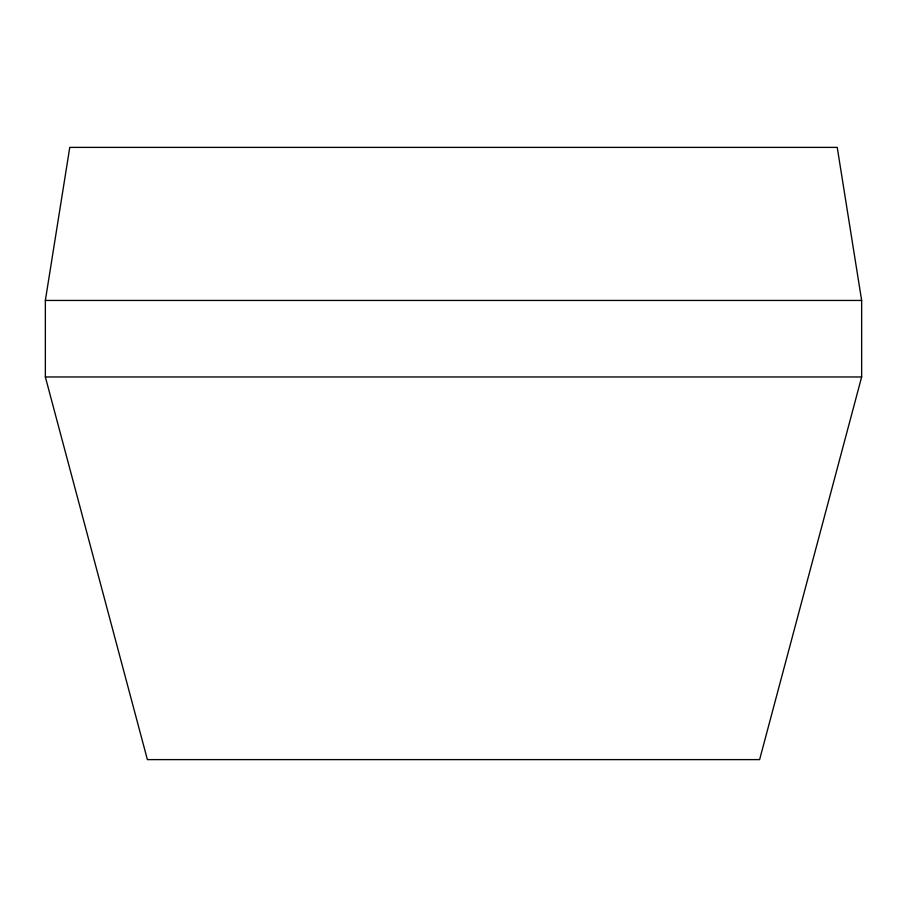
<?xml version="1.0" encoding="UTF-8"?>
<svg xmlns="http://www.w3.org/2000/svg" width="907" height="907" viewBox="0 0 907 907"><rect width="100%" height="100%" fill="white"/><g stroke="black" fill="none" stroke-linecap="round" stroke-linejoin="round"><path stroke-width="1.36" d="M45.35 300.444L69.771 147.388L837.229 147.388L861.65 300.444L861.65 376.972L759.613 759.613L147.388 759.613L45.35 376.972L45.35 300.444L861.65 300.444M45.35 376.972L861.65 376.972"/></g></svg>
